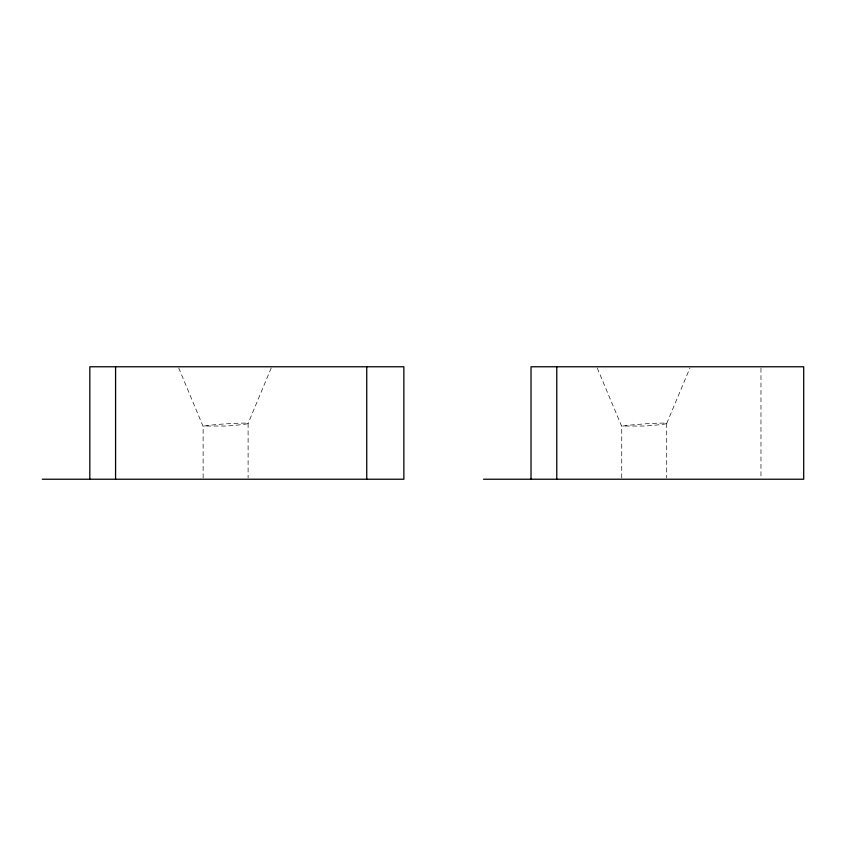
<?xml version="1.0" encoding="UTF-8"?>
<svg xmlns="http://www.w3.org/2000/svg" width="846" height="846" viewBox="0 0 846 846"><rect width="100%" height="100%" fill="white"/><g stroke="black" fill="none" stroke-linecap="round" stroke-linejoin="round"><path stroke-width="0.63" stroke-dasharray="4.23 3.17" d="M203.125 477.927L203.125 426.035M621.736 477.927L621.747 426.035M178.718 367.957L202.934 426.035L225.607 426.035A22.599 1.058 -3.9 0 0 248.09 423.476L248.1 423.455A22.451 1.047 -3.8 0 0 225.607 423.888L224.973 423.92A22.62 1.11 -3.8 0 0 204.383 426.035M597.255 367.989L621.546 426.035L644.229 426.035A22.599 1.058 -3.9 0 0 666.711 423.476L666.711 423.455A22.451 1.047 -3.8 0 0 644.229 423.888L643.595 423.92M271.228 367.957L248.1 423.476M666.711 423.476L689.934 367.978M760.966 368.084L760.966 477.916M666.711 423.455L666.711 477.927M248.1 423.455L248.1 477.927M622.889 426.098A22.599 1.058 -3.9 0 1 643.468 423.983"/><path stroke-width="1.27" d="M42.3 479.227L403.859 479.227L403.859 366.773L89.824 366.773L89.824 479.227M483.51 479.227L803.7 479.227L803.7 366.773L531.024 366.773L531.024 479.227M556.774 366.773L556.774 479.227M366.741 366.773L366.741 479.227M115.574 366.773L115.574 479.227"/></g></svg>
